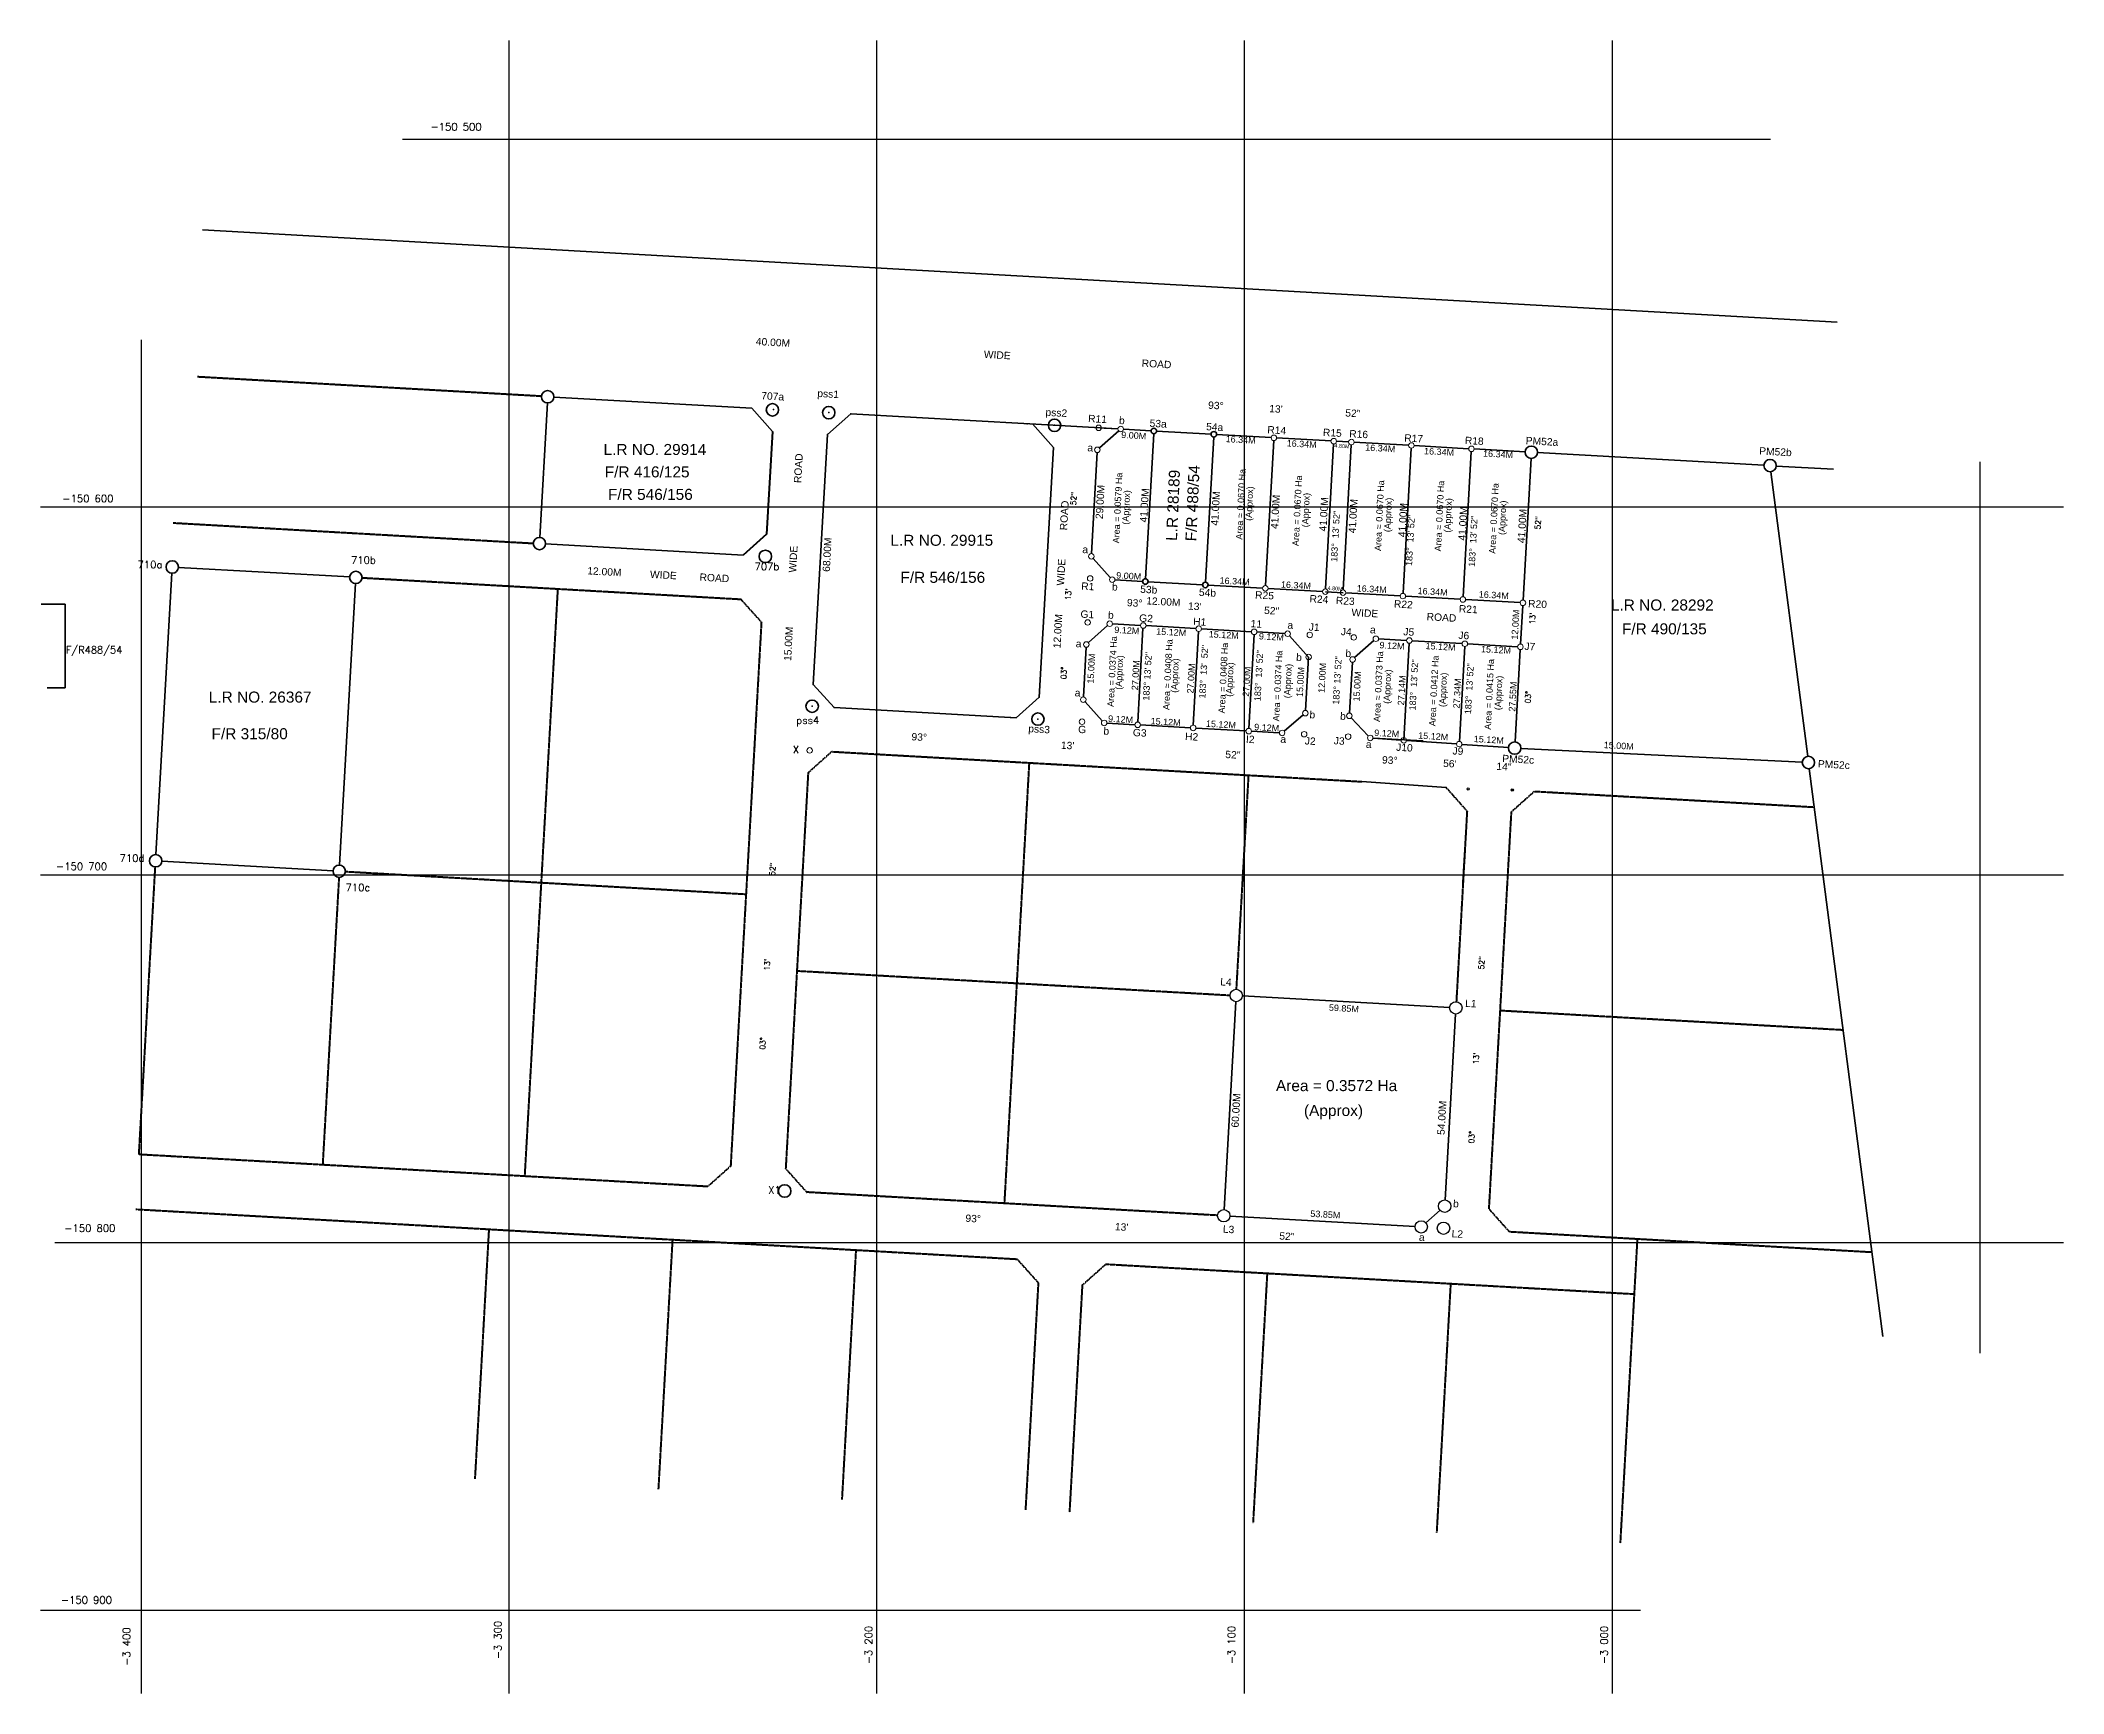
# Model space of a CAD drawing. Header units: metres. Extents: x 2472 to 15790, y -109082 to -107281.
# Drawn here: x 14414 to 15790, y -108405 to -107281 of the extents above.
import ezdxf
from ezdxf.enums import TextEntityAlignment as Align

# ---------------------------------------------------------------- set-up
doc = ezdxf.new("R2010")
doc.units = ezdxf.units.M
doc.linetypes.add('DASHED2', pattern=[0.375, 0.25, -0.125])
for name, color, linetype, lineweight in [('BEACONS', 1, 'Continuous', 20), ('BOUNDARY', 7, 'Continuous', 18), ('cadastral boundary', 7, 'Continuous', 40), ('grids', 4, 'Continuous', 25), ('TEXT', 7, 'Continuous', 18)]:
    doc.layers.add(name, color=color, linetype=linetype, lineweight=lineweight)
for name, color, linetype in [('GRID2', 170, 'Continuous'), ('Layer1', 7, 'Continuous'), ('V-NODE', 1, 'Continuous')]:
    doc.layers.add(name, color=color, linetype=linetype)
doc.styles.add('DynamicDimensions', font='arial.ttf')
doc.styles.add('ROMANT', font='ROMANT')
doc.styles.get("Standard").update_dxf_attribs({"font": 'simplex.shx'})

# ---------------------------------------------------------------- blocks, each defined once
blk = doc.blocks.new('*U59', base_point=(-31536.04, -150656.48))
at = {"layer": 'cadastral boundary', "color": 0, "linetype": 'ByBlock', "lineweight": -2}
blk.add_line((-31536.04, -150656.48), (-31536.04, -150656.48), dxfattribs=at)
blk.add_circle((-31536.04, -150656.48), 0.75, dxfattribs=at)

msp = doc.modelspace()

# ---------------------------------------------------------------- linework, layer by layer
for p in [(14912.9, -107531.9), (14950.4, -107534.1), (14965.3, -107534.9), (14949.5, -107549), (15085.2, -107541.7), (15103.9, -107542.7, -0.2), (14939.9, -107718.8), (15093.5, -107727.4), (14939.1, -107733.7), (14954.1, -107734.6), (15073.9, -107741.3), (15092.6, -107742.4, -0.2), (15092.6, -107742.4, -0.2)]:
    msp.add_point(p)
at = {"layer": 'BEACONS'}
msp.add_point((14901.7, -107731.6), dxfattribs=at)
msp.add_point((14901.7, -107731.6), dxfattribs=at)
at = {"layer": 'BOUNDARY', "color": 7, "linetype": 'Continuous', "lineweight": 35}
for p, q in [((14759.1, -107527.5, -0.4), (14753.9, -107618.9, -2.8)), ((14763.5, -107523.5, -0.2), (14898, -107531.1)), ((14898, -107531.1), (14912.1, -107546.9)), ((14912.1, -107546.9), (14908.1, -107616.8)), ((15087.1, -107541.7, -0.3), (15147, -107545.2, -0.1)), ((15134.4, -107558.1, -0.3), (15147.5, -107546.5, -0.2)), ((15165.7, -107647, 0.1), (15171.3, -107548.4, 0)), ((15214.1, -107549, -0.2), (15251.1, -107551, -0.2)), ((15129.1, -107629.9, -0.2), (15132.9, -107561.2, -0.2)), ((15212.1, -107550.7, -0.2), (15206.5, -107649.3, -0.2)), ((15252.9, -107553, -0.2), (15247.3, -107651.6, -0.2)), ((15254.8, -107551.2, -0.2), (15291.9, -107553.3, -0.2)), ((15293.6, -107555.3, -0.2), (15288.1, -107653.9, -0.2)), ((15305.6, -107556, -0.1), (15300.1, -107654.6, -0.1)), ((15346.4, -107558.3, -0.1), (15340.8, -107656.9, -0.1)), ((15387.2, -107560.6, -0.1), (15381.6, -107659.2, -0.1)), ((15586.1, -107569.9, 0.1), (15432.2, -107561.2, -0.1)), ((15427.8, -107565.2, -0.1), (15422.4, -107661.5, -0.1)), ((15615.9, -107767.8, -0.4), (15590.8, -107574.3, 0.1)), ((15633.4, -107572.6, 0.2), (15594.5, -107570.4, 0.1)), ((14757.9, -107623.3, -2.8), (14892.3, -107630.9)), ((14493, -107834.5), (14503.8, -107643.2)), ((14508.3, -107639.3), (14624.7, -107645.8)), ((15130.2, -107633.2, -0.2), (15141.8, -107646.2, -0.1)), ((14628.6, -107650.3), (14617.8, -107841.5)), ((15163.8, -107648.8, 0.1), (15144.9, -107647.7, 0.2)), ((15204.5, -107651.1, -0.1), (15167.5, -107649, 0.1)), ((15245.3, -107653.4, -0.4), (15208.3, -107651.3, -0.2)), ((15286.1, -107655.7, -0.6), (15249.1, -107653.6, -0.4)), ((15338.9, -107658.6, -1), (15301.8, -107656.6, -0.7)), ((15379.6, -107660.9, -1.2), (15342.6, -107658.9, -1)), ((15420.4, -107663.2, -1.5), (15383.4, -107661.2, -1.2)), ((15422.2, -107665.2, -0.1), (15420.7, -107691.4, -0.1)), ((15162.3, -107678.7, 0.1), (15143.3, -107677.7, 0.2)), ((15200, -107680.9, -0.1), (15166, -107678.9, 0.1)), ((15201.8, -107682.8, -0.1), (15198.2, -107746.6, 0)), ((15237.8, -107683, -0.4), (15203.8, -107681.1, -0.1)), ((15239.5, -107685, -0.1), (15236, -107748.7, 0)), ((15260.5, -107684.3, -0.5), (15241.5, -107683.2, -0.4)), ((15263.7, -107685.8, -0.4), (15276.6, -107700.2, -0.5)), ((15276.6, -107700.2, -0.1), (15274.5, -107736.5, 0)), ((15307.9, -107700.6, -0.6), (15320.9, -107689, -0.8)), ((15343.2, -107688.9, -1), (15324.2, -107687.9, -0.9)), ((15345, -107690.9, -0.1), (15341.3, -107756.8, 0)), ((15381, -107691.1, -1.2), (15347, -107689.2, -1)), ((15382.7, -107693, -0.1), (15379.1, -107757.6, 0)), ((15418.7, -107693.2, -1.5), (15384.7, -107691.3, -1.3)), ((15420.5, -107695.2, -0.1), (15417, -107757.9, 0)), ((15306.4, -107703.8, -0.1), (15304.5, -107738.3, 0)), ((15339.4, -107756.7, -0.4), (15320.4, -107755.3, -0.4)), ((15377.1, -107759.3, -0.2), (15343.2, -107756.9, -0.3)), ((15412.5, -107761.8, 0), (15380.9, -107759.6, -0.2)), ((15420.9, -107762.3, 0), (15612.2, -107771.7, -0.4)), ((15666.9, -108162.1, -1.4), (15616.9, -107776.1, -0.4)), ((15370.1, -107788.9, -0.2), (15312.9, -107784.9, -0.5)), ((15384.3, -107804.9, 16.4), (15381.5, -107853.5, 16.4)), ((14497, -107838.9), (14613.4, -107845.5)), ((15219.1, -108075.8, -2.2), (15227.1, -107934.5, -1.2)), ((15231.6, -107930.5, -1.1), (15372.5, -107938.5, 0.1)), ((15376.5, -107942.9, 0.1), (15369.4, -108069.3, 0.2)), ((15349, -108087.4), (15223.1, -108080.3)), ((15356.3, -108084.8, 0.2), (15366, -108076.3, 0.2))]:
    msp.add_line(p, q, dxfattribs=at).dxf.unprotected_set("ltscale", 0)
for points in [[(14524.6, -107409.9), (15635.9, -107472.6)], [(15103.1, -107557.7), (15093.5, -107727.4), (15077.7, -107741.5), (14954.1, -107734.6), (14939.9, -107718.8), (14949.5, -107549), (14965.3, -107534.9), (15087.1, -107541.8)], [(15089, -107541.8), (15103.1, -107557.7)], [(15137.6, -107544.6), (15147, -107545.2)], [(15150.7, -107545.4), (15169.5, -107546.4)], [(15171.3, -107548.4), (15165.7, -107647)], [(15173.3, -107546.6), (15210.3, -107548.7)], [(15214.1, -107548.9), (15251.1, -107551)], [(15206.5, -107649.3), (15212.1, -107550.7)], [(15254.8, -107551.2), (15291.9, -107553.3)], [(15295.6, -107553.5), (15303.8, -107554)], [(15307.3, -107554.2), (15344.6, -107556.3)], [(15348.4, -107556.5), (15385.4, -107558.6)], [(15389.1, -107558.8), (15423.8, -107560.8)], [(15167.5, -107649), (15204.5, -107651.1)], [(14414.9, -107664.3), (14431.2, -107664.3), (14431.2, -107721.1), (14419, -107721.1)]]:
    msp.add_lwpolyline(points, dxfattribs=at).dxf.unprotected_set("ltscale", 0)
for points, elevation in [([(15288, -107655.8), (15300, -107656.5)], -0.1), ([(15126.9, -107690.4), (15140, -107678.8)], -0.2), ([(15143.3, -107677.7), (15162.3, -107678.7)], -0.2), ([(15164, -107680.7), (15160.5, -107744.4)], -0.2), ([(15123.5, -107727.3), (15125.4, -107693.6)], -0.2), ([(15136.3, -107743.6), (15124.7, -107730.6)], -0.2), ([(15260, -107750.6), (15273, -107739.6)], -0.1), ([(15317.2, -107753.8), (15305.6, -107741.6)], -0.5), ([(15158.5, -107746.2), (15139.4, -107745.1)], 0), ([(15196.2, -107748.3), (15162.2, -107746.4)], 0), ([(15234, -107750.4), (15200, -107748.5)], 0), ([(15256.7, -107751.7), (15237.7, -107750.7)], 0), ([(15354.4, -107757.2), (15320.4, -107755.3)], 0)]:
    msp.add_lwpolyline(points, dxfattribs=dict(at, elevation=elevation)).dxf.unprotected_set("ltscale", 0)
for centre in [(14759.3, -107523.3, -0.3), (14912.1, -107532.2), (14950.4, -107534.1, -0.4), (15103.9, -107542.7, -0.2), (14753.7, -107623.1, -2.9), (14907.3, -107631.8), (14504.1, -107639), (14628.9, -107646.1), (14939.1, -107733.7), (15092.6, -107742.4, -0.2), (14492.8, -107838.7), (14617.6, -107845.8), (14920.4, -108063.2, -6.7)]:
    msp.add_circle(centre, 4.21, dxfattribs=at).dxf.unprotected_set("ltscale", 0)
at = {"layer": 'GRID2'}
for points in [[(14733.1, -108404.8), (14733.1, -107281.1)], [(14983.1, -108404.8), (14983.1, -107281.1)], [(15233.1, -108404.8), (15233.1, -107281.1)], [(15483.1, -108404.8), (15483.1, -107281.1)], [(14660.7, -107348.2), (15590.7, -107348.2)], [(14483.1, -108404.8), (14483.1, -107484.5)], [(15733.1, -108173.4), (15733.1, -107567.6)], [(14414.5, -107598.2), (15789.8, -107598.2)], [(14414.5, -107848.2), (15789.8, -107848.2)], [(14424.3, -108098.2), (15789.8, -108098.2)], [(14414.5, -108348.2), (15502.3, -108348.2)]]:
    msp.add_lwpolyline(points, dxfattribs=at)
at = {"layer": 'grids'}
for centre in [(15385.1, -107789.9, 16.4), (15415.1, -107790.6, 0)]:
    msp.add_circle(centre, 0.75, dxfattribs=at)
msp.add_point((15415.1, -107790.6, 5.8), dxfattribs=at)
msp.add_point((15415.1, -107790.6, 5.8), dxfattribs=at)
at = {"layer": 'Layer1', "linetype": 'DASHED2', "lineweight": 40}
for p, q in [((14755.1, -107523, -0.2), (14521.1, -107509.8, 0)), ((14504.8, -107609, -7.2), (14749.5, -107622.9, -3)), ((14633.1, -107646.3), (14890.6, -107660.9)), ((14766.1, -107653.8), (14743.6, -108053.2)), ((14904.8, -107676.7), (14890.6, -107660.9)), ((14883.9, -108046.1), (14904.8, -107676.7)), ((14936.6, -107778.7, -0.4), (14952.4, -107764.5, 0)), ((14952.4, -107764.5, -2.6), (15312.9, -107784.9, 3.7)), ((14921.3, -108048.2, -6.7), (14936.6, -107778.7, -0.4)), ((15086.6, -107772.1, 0), (15069.7, -108071.6, -4.7)), ((15227.6, -107926.1, -1.1), (15235.9, -107780.5, 0)), ((15384.3, -107804.9, 16.4), (15370.1, -107788.9, -0.2)), ((15385.2, -107788.9, 0), (15385.2, -107788.9, 15)), ((15414.3, -107805.6, 0), (15430.1, -107791.5, 5.8)), ((15430.1, -107791.5, 5.8), (15620.3, -107802.2, 9.1)), ((15384.3, -107804.9, 0), (15377, -107934.5, 0.1)), ((15414.3, -107805.6, 0), (15399.1, -108075.2, 0.2)), ((14481.5, -108038.4), (14492.6, -107842.9)), ((14617.4, -107850), (14606.3, -108045.4)), ((14621.8, -107846), (14894.3, -107861.4)), ((14928.9, -107913.5, -3.5), (15223.2, -107930.1, -1.2)), ((15406.7, -107940.4, 0.3), (15639.9, -107953.6, 2.2)), ((14868.1, -108060.2), (14481.5, -108038.4)), ((14883.9, -108046.1), (14868.1, -108060.2)), ((14921.3, -108048.2, -6.7), (14935.4, -108064, 0)), ((15214.7, -108079.8), (14935.4, -108064)), ((15078.6, -108109.7), (14479.4, -108075.8)), ((15413.2, -108091), (15399.1, -108075.2, 0.2)), ((14719.3, -108089.4, -0.1), (14709.8, -108258.8)), ((14844.1, -108096.4, -0.1), (14834.5, -108265.8)), ((15659.5, -108104.9), (15413.2, -108091)), ((15500, -108095.9, -0.1), (15488.4, -108302.6)), ((14968.8, -108103.5, -0.1), (14959.3, -108272.8)), ((15078.6, -108109.7, 0), (15092.8, -108125.5, -0.1)), ((15122.7, -108127.2), (15138.6, -108113.1, 0)), ((15497.9, -108133.4), (15138.6, -108113.1)), ((15092.8, -108125.5, -0.1), (15084.1, -108279.9)), ((15122.7, -108127.2, -0.1), (15114, -108281.5)), ((15248.4, -108119.3, -0.1), (15238.8, -108288.6)), ((15373.1, -108126.3, -0.1), (15363.6, -108295.6))]:
    msp.add_line(p, q, dxfattribs=at)
at = {"layer": 'Layer1', "lineweight": 40}
for p, q in [((14912.1, -107546.9), (14908.1, -107616.8)), ((14908.1, -107616.8), (14892.3, -107630.9))]:
    msp.add_line(p, q, dxfattribs=at)
msp.add_point((14900, -107761.6), dxfattribs=at)
at = {"layer": 'V-NODE', "color": 1, "linetype": 'Continuous', "lineweight": 30}
for p, q in [((15126.9, -107690.4, -0.2), (15140, -107678.8, -0.2)), ((15124.7, -107730.6, -0.7), (15136.3, -107743.6, -0.2))]:
    msp.add_line(p, q, dxfattribs=at)
at = {"layer": 'V-NODE', "color": 7, "linetype": 'Continuous', "lineweight": 35}
for centre in [(15428, -107561, -0.1), (15590.3, -107570.1, 0.1), (15416.7, -107762.1, 0), (15616.4, -107771.9, -0.4)]:
    msp.add_circle(centre, 4.21, dxfattribs=at)
at = {"layer": 'V-NODE', "color": 1, "linetype": 'Continuous', "lineweight": 30}
for centre in [(15227.4, -107930.3, -1.1), (15376.7, -107938.7, 0.1), (15369.1, -108073.5, 0.2), (15218.9, -108080, -2.2), (15353.2, -108087.6), (15368.3, -108088.5)]:
    msp.add_circle(centre, 4.21, dxfattribs=at)

# ---------------------------------------------------------------- block references
at = {"layer": 'BEACONS', "xscale": 2.5, "yscale": 2.5, "zscale": 2.5}
for p in [(15133.9, -107544.4, -0.2), (15148.9, -107545.2, -0.2), (15253, -107551.2, -0.2), (15133, -107559.4, -0.3), (15293.7, -107553.5, -0.2), (15305.7, -107554.1, -0.1), (15346.5, -107556.4, -0.1), (15387.3, -107558.7, -0.1), (15128.9, -107631.8, -0.2), (15128.1, -107646.8, 0.3), (15143.1, -107647.6, -0.1), (15247.2, -107653.5, -0.1), (15288, -107655.8, -0.1), (15300, -107656.5, -0.7), (15340.7, -107658.8, -0.1), (15381.5, -107661.1, -0.1), (15422.3, -107663.4, -1.5), (15126.4, -107676.7, -0.2), (15141.4, -107677.6, 0.2), (15164.2, -107678.8, -0.1), (15201.9, -107681, -0.1), (15239.6, -107683.1, -0.1), (15262.4, -107684.4, -0.5), (15277.4, -107685.2, -0.6), (15307.3, -107686.9, -0.8), (15322.3, -107687.8, -0.9), (15345.1, -107689, -0.1), (15125.5, -107691.7, -0.2), (15276.6, -107700.2, -0.1), (15306.5, -107701.9, -0.6), (15382.8, -107691.2, -0.1), (15420.6, -107693.3, -1.5), (15123.4, -107729.2, -0.8), (15122.6, -107744.2, -0.2), (15274.4, -107738.4, 0), (15304.3, -107740.2, 0), (15137.6, -107745, 0), (15160.4, -107746.3, -0.2), (15198.1, -107748.4, 0), (15235.9, -107750.6, 0), (15258.6, -107751.8, 0), (15273.6, -107752.7, 0), (15303.5, -107754.3, 0), (15318.5, -107755.2, 0), (15341.3, -107756.8, 0), (14937.4, -107763.7), (15379, -107759.4, 0)]:
    msp.add_blockref('*U59', p, dxfattribs=at)
at = {"layer": 'BOUNDARY', "color": 7, "linetype": 'Continuous', "lineweight": 35, "xscale": 2.5, "yscale": 2.5, "zscale": 2.5}
for p in [(15171.4, -107546.6), (15212.2, -107548.8), (15165.6, -107648.9, 0.1), (15206.4, -107651.2)]:
    msp.add_blockref('*U59', p, dxfattribs=at).dxf.unprotected_set("ltscale", 0)

# ---------------------------------------------------------------- texts
at = {"style": 'ROMANT'}
for p in [(15115.4, -107651.8), (15431, -107668.2), (14910.7, -107903.6), (15392.7, -107967.3)]:
    msp.add_text('03°                13\'                    52"', height=3.75, rotation=86.769, dxfattribs=at).set_placement(p, align=Align.CENTER)
at = {"layer": 'BOUNDARY', "color": 7, "linetype": 'Continuous', "lineweight": 35, "style": 'DynamicDimensions'}
e = msp.add_text('53b', height=5, rotation=356.7692, dxfattribs=at)
e.set_placement((15162, -107656.5, 0.6))
e.dxf.unprotected_set("ltscale", 0)
at = {"layer": 'GRID2', "style": 'ROMANT'}
for s, p in [('-150 500', (14679.7, -107342.3)), ('-150 600', (14429.4, -107595)), ('-150 700', (14425.1, -107845)), ('-150 800', (14430.7, -108091)), ('-150 900', (14428.4, -108343.7))]:
    msp.add_text(s, height=5, dxfattribs=at).set_placement(p)
for s, p in [('-3 400', (14475.5, -108372.9)), ('-3 300', (14728, -108368.4)), ('-3 200', (14980, -108371.8)), ('-3 100', (15226.7, -108371.8)), ('-3 000', (15480, -108371.8))]:
    msp.add_text(s, height=5, rotation=90, dxfattribs=at).set_placement(p, align=Align.CENTER)
at = {"layer": 'Layer1'}
for s, p in [('710b', (14625.6, -107636.8)), ('710a', (14480.5, -107639.9)), ('707b', (14899.9, -107641.2)), ('pss4', (14928.3, -107745.7)), ('X', (14926, -107765.5)), ('710d', (14468.3, -107839.4)), ('710c', (14621.9, -107859.4)), ('X1', (14909.2, -108065))]:
    msp.add_text(s, height=5, dxfattribs=at).set_placement(p)
at = {"layer": 'TEXT', "color": 7, "linetype": 'Continuous', "lineweight": 40, "style": 'DynamicDimensions'}
for s, height, rotation, p in [('40.00M                                                                    WIDE                                              ROAD', 5, 356.7692, (14900.7, -107488.1)), ('707a', 5, 356.7692, (14904.4, -107525)), ('pss1', 5, 356.7692, (14942.5, -107523.4)), ('pss2', 5, 356.7692, (15097.6, -107536.2)), ('R11', 5, 356.7692, (15126.6, -107540.5, 0.3)), ('  93°                13\'                      52"', 5, 356.7692, (15204.3, -107531.2)), ('b', 5, 356.7692, (15147.6, -107541.8, 0)), ('9.00M', 4.38, 356.7692, (15149.1, -107551.3, 1.8)), ('53a', 5, 356.7692, (15168.4, -107543.7, 0.6)), ('54a', 5, 356.7692, (15206.8, -107546, 0.6)), ('16.34M', 4.38, 356.7692, (15220.1, -107554.1, 0.2)), ('R14', 5, 356.7692, (15248.4, -107548.1, 0.4)), ('R15', 5, 356.7692, (15286.2, -107549.9, 0.4)), ('R16', 5, 356.7692, (15304.1, -107550.8, 0.4)), ('R17', 5, 356.7692, (15341.5, -107553.7, 0.4)), ('15.00M                   WIDE                      ROAD', 5, 86.769, (14924.8, -107703)), ('a', 5, 356.7692, (15126.1, -107560.3, 0)), ('16.34M', 4.38, 356.7692, (15261.6, -107557, 0.3)), ('4.80M', 2.62, 356.7692, (15294.2, -107557.8, 0.1)), ('16.34M', 4.38, 356.7692, (15315, -107559.9, 0.2)), ('16.34M', 4.38, 356.7692, (15355, -107562.3, 0.2)), ('R18', 5, 356.7692, (15382.7, -107555.4, 0.4)), ('16.34M', 4.38, 356.7692, (15395.1, -107563.9, 0.2)), ('PM52a', 5, 356.7692, (15424.1, -107555.5, 0.4)), ('PM52b', 5, 356.7692, (15582.8, -107562.5, 0.4)), ('Area = 0.0579 Ha', 4.375, 87.3206, (15147.8, -107623, 0.6)), ('L.R 28189', 7.5, 87.5094, (15187.1, -107621.4, -2.9)), ('F/R 488/54', 7.5, 87.5094, (15200.3, -107621.7, -2.9)), ('Area = 0.0670 Ha', 4.375, 87.3206, (15231.5, -107620.5, 0.4)), ('Area = 0.0670 Ha', 4.375, 87.3206, (15269.9, -107624.9, 0.4)), ('29.00M', 5, 86.769, (15136.7, -107606.6)), ('   (Approx)', 4.375, 87.3206, (15154, -107615.4, 0.6)), ('41.00M', 5, 86.769, (15166.8, -107608.9, -0.3)), ('41.00M', 5, 86.769, (15215.1, -107611, -0.5)), ('   (Approx)', 4.375, 87.3206, (15237.7, -107612.8, 0.4)), ('41.00M', 5, 86.769, (15255.8, -107613.3, -0.5)), ('   (Approx)', 4.375, 87.3206, (15276.1, -107617.2, 0.4)), ('Area = 0.0670 Ha', 4.375, 87.3206, (15325.8, -107628.2, -0.2)), ('Area = 0.0670 Ha', 4.375, 87.3206, (15366.6, -107628.5, 0.5)), ('Area = 0.0670 Ha', 4.375, 87.3206, (15403.6, -107630.1, 0.5)), ('12.00M          WIDE          ROAD', 5, 86.769, (15107.9, -107694.4)), ('41.00M', 5, 86.769, (15288.7, -107615, -0.3)), ('183°  13\' 52"', 4.375, 86.7689, (15296, -107635.6, -0.1)), ('41.00M', 5, 86.769, (15308.6, -107616.2, -0.5)), ('   (Approx)', 4.375, 87.3206, (15332, -107620.5, 0.4)), ('41.00M', 5, 86.769, (15342.5, -107618.9, -0.5)), ('183°  13\' 52"', 4.375, 86.7689, (15346.9, -107638.4, -0.9)), ('   (Approx)', 4.375, 87.3206, (15372.8, -107620.8, 0.4)), ('41.00M', 5, 86.769, (15383.3, -107621.2, -0.5)), ('183°  13\' 52"', 4.375, 86.7689, (15389.6, -107639, -0.1)), ('   (Approx)', 4.375, 87.3206, (15409.8, -107622.4, 0.4)), ('41.00M', 5, 86.769, (15423.6, -107622.9, -0.3)), ('68.00M', 5, 86.7689, (14951.1, -107642.4)), ('a', 5, 356.7692, (15122.7, -107629.5, 0.2)), ('12.00M          WIDE        ROAD', 5, 356.7692, (14786.1, -107644)), ('9.00M', 4.38, 356.7692, (15145.7, -107646.8, 1.9)), ('16.34M', 4.38, 356.7692, (15216, -107650.3, 1.7)), ('R1', 5, 356.7692, (15121.9, -107654.4, 0.9)), ('b', 5, 356.7692, (15142.8, -107654.9, 0.2)), ('12.00M                                                            WIDE                 ROAD', 5, 356.7692, (15166.1, -107664.4)), ('54b', 5, 356.7692, (15201.9, -107658.6, 0.4)), ('R25', 5, 356.7692, (15240.1, -107660.4, 0.4)), ('16.34M', 4.38, 356.7692, (15257.7, -107653, 1.7)), ('R24', 5, 356.7692, (15277.1, -107663, 0.4)), ('4.80M', 2.62, 356.7692, (15289.5, -107654.6, 0.1)), ('R23', 5, 356.7692, (15295, -107664.2, -0.1)), ('16.34M', 4.38, 356.7692, (15309.2, -107655.6, 1.7)), ('16.34M', 4.38, 356.7692, (15350.6, -107657.4, 1.7)), ('16.34M', 4.38, 356.7692, (15392.2, -107659.7, 0.3)), ('G1', 5, 356.7692, (15121.4, -107673.4)), ('b', 5, 356.7692, (15140.1, -107674.1)), ('  93°                13\'                      52"', 5, 356.7692, (15149.1, -107665.4)), ('G2', 5, 356.7692, (15161.3, -107676.1)), ('H1', 5, 356.7692, (15198, -107678.5)), ('R22', 5, 356.7692, (15334.5, -107666.5, 0.5)), ('R21', 5, 356.7692, (15378.6, -107669.8, 0.5)), ('12.00M', 4.38, 86.7689, (15418.8, -107688.5, 0.1)), ('R20', 5, 356.7692, (15425.7, -107666.3, -0.9)), ('Area = 0.0374 Ha', 4.375, 87.3206, (15144.1, -107734.2)), ('9.12M', 4.38, 356.7692, (15144.4, -107683.8)), ('15.12M', 4.38, 356.7692, (15172.9, -107684.9, 0.3)), ('15.12M', 4.38, 356.7692, (15208.6, -107686.8, 0.2)), ('11', 5, 356.7692, (15237.1, -107679.9)), ('9.12M', 4.38, 356.7692, (15242.7, -107688.2, 0.3)), ('a', 5, 356.7692, (15262.1, -107680.9)), ('J1', 5, 356.7692, (15276.6, -107682.2)), ('J4', 5, 356.7692, (15298.4, -107685.3, -0.2)), ('a', 5, 356.7692, (15318.2, -107684)), ('J5', 5, 356.7692, (15340.9, -107685.4, 0.5)), ('J6', 5, 356.7692, (15378.3, -107687.8, 0.5)), ('a', 5, 356.7692, (15118.2, -107693.5)), ('15.00M', 4.38, 86.7689, (15130.4, -107718.4)), ('   (Approx)', 4.375, 87.3206, (15149.3, -107727.6)), ('183° 13\' 52"', 4.375, 86.7689, (15168.2, -107729.9)), ('Area = 0.0408 Ha', 4.375, 87.3206, (15181.9, -107736.3, 0)), ('   (Approx)', 4.375, 87.3206, (15187.1, -107729.7, 0)), ('183°  13\'  52"', 4.375, 86.7689, (15206.4, -107728.5)), ('Area = 0.0408 Ha', 4.375, 87.3206, (15219.6, -107738.6, 0)), ('183°  13\' 52"', 4.375, 86.7689, (15243.9, -107730.3)), ('Area = 0.0374 Ha', 4.375, 87.3206, (15256.6, -107744, 0)), ('b', 5, 356.7692, (15268, -107702.8, -0.8)), ('183° 13\' 52"', 4.375, 86.7689, (15297.3, -107732.7)), ('b', 5, 356.7692, (15301.5, -107700.1, -0.8)), ('Area = 0.0373 Ha', 4.375, 87.3206, (15325.1, -107744.4, 0)), ('9.12M', 4.38, 356.7692, (15324.7, -107694.2, 0.3)), ('15.12M', 4.38, 356.7692, (15356, -107694.8, 0.3)), ('Area = 0.0412 Ha', 4.375, 87.3206, (15362.8, -107747.3, 0)), ('15.12M', 4.38, 356.7692, (15393.7, -107696.9, -1.1)), ('J7', 5, 356.7692, (15423.2, -107695.3, -0.9)), ('27.00M', 4.38, 86.7689, (15160.6, -107722.9)), ('27.00M', 4.38, 86.7689, (15198.3, -107725.1, 0)), ('   (Approx)', 4.375, 87.3206, (15224.4, -107732.4)), ('27.00M', 4.38, 86.7689, (15236.1, -107727.2, 0)), ('   (Approx)', 4.375, 87.3206, (15263.9, -107733.4)), ('15.00M', 4.38, 86.7689, (15272.6, -107727.5, 0.1)), ('12.00M', 4.38, 86.7689, (15287.4, -107724.7)), ('15.00M', 4.38, 86.7689, (15311.2, -107730.5, 0.1)), ('   (Approx)', 4.375, 87.3206, (15331.6, -107737.2, 0.5)), ('27.14M', 4.38, 86.7689, (15341.5, -107733.2, 0)), ('183°  13\' 52"', 4.375, 86.7689, (15349.3, -107736.6, 0)), ('   (Approx)', 4.375, 87.3206, (15369.4, -107739.4, 0.5)), ('27.34M', 4.38, 86.7689, (15379.2, -107735.3, 0)), ('183°  13\' 52"', 4.375, 86.7689, (15387, -107739.2, 0)), ('Area = 0.0415 Ha', 4.375, 87.3206, (15400.5, -107749.7, 0)), ('   (Approx)', 4.375, 87.3206, (15407.1, -107741.5, -0.9)), ('a', 5, 356.7692, (15117.5, -107726.9)), ('27.55M', 4.38, 86.7689, (15417, -107737.4, -1.4)), ('9.12M', 4.38, 356.7692, (15140.2, -107744.2)), ('15.12M', 4.38, 356.7692, (15169.1, -107745.9, 0.3)), ('b', 5, 356.7692, (15277.1, -107741.8)), ('b', 5, 356.7692, (15297.9, -107742.8)), ('93°                                               13\'                                                     52"', 5, 356.7692, (15006.5, -107756.8)), ('pss3', 5, 356.7692, (15085.9, -107751.3)), ('G', 5, 356.7692, (15119.8, -107751.8)), ('b', 5, 356.7692, (15137, -107752.9)), ('G3', 5, 356.7692, (15157, -107753.9)), ('H2', 5, 356.7692, (15192.5, -107756.6)), ('15.12M', 4.38, 356.7692, (15206.7, -107747.6, 0.3)), ('I2', 5, 356.7692, (15233.9, -107758.5)), ('9.12M', 4.38, 356.7692, (15239.5, -107749.9, 0.3)), ('a', 5, 356.7692, (15257.3, -107758.4)), ('J2', 5, 356.7692, (15273.9, -107759.6, 0.6)), ('J3', 5, 356.7692, (15293.6, -107759.5)), ('9.12M', 4.38, 356.7692, (15321.1, -107753.8, 0.3)), ('15.12M', 4.38, 356.7692, (15351, -107755.7, 0.3)), ('15.12M', 4.38, 356.7692, (15388.8, -107758, 0.3)), ('a', 5, 356.7692, (15315.4, -107761.9, 0.9)), ('  93°                56\'              14"', 5, 356.7692, (15322.5, -107772.3)), ('J10', 5, 356.7692, (15336, -107763.9, 0.6)), ('J9', 5, 356.7692, (15374.3, -107766.4, 0.6)), ('PM52c', 5, 356.7692, (15408.1, -107771.6, 0.6)), ('15.00M', 4.38, 356.7692, (15477.1, -107762.1)), ('PM52c', 5, 356.7692, (15622.7, -107775.2, 0.6)), ('L4', 5, 356.7692, (15216.4, -107923.4, -3.4)), ('L1', 5, 356.7692, (15382.9, -107938, -2.3)), ('59.85M', 4.38, 356.7692, (15290.3, -107940.6, 0.3)), ('60.00M', 5, 86.769, (15229, -108020.2, -0.5)), ('54.00M', 5, 86.769, (15369, -108025.2, -0.5)), ('b', 5, 356.7692, (15374.7, -108074.2, 0.8)), ('93°                                               13\'                                                     52"', 5, 356.7692, (15043.2, -108084.1)), ('L3', 5, 356.7692, (15218.2, -108091.5, -2.3)), ('53.85M', 4.38, 356.7692, (15277.7, -108080.7, 0.3)), ('a', 5, 356.7692, (15351.5, -108097, 0.8)), ('L2', 5, 356.7692, (15373.7, -108094.6, 0.8))]:
    msp.add_text(s, height=height, rotation=rotation, dxfattribs=at).set_placement(p)
for s, p in [('L.R NO. 29914', (14797.3, -107562.9, -2.9)), ('F/R 416/125', (14798.1, -107578.1, -2.9)), ('F/R 546/156', (14800.3, -107593.4, -2.9)), ('L.R NO. 29915', (14992.3, -107624.6, -2.9)), ('F/R 546/156', (14999.1, -107649.8, -2.9)), ('L.R NO. 28292', (15482.1, -107668.6, -2.9)), ('F/R 490/135', (15489.6, -107684.8, -2.9)), ('L.R NO. 26367', (14528.9, -107731.2, -2.9)), ('F/R 315/80', (14530.8, -107756.1, -2.9)), ('Area = 0.3572 Ha', (15254.4, -107995.3)), ('   (Approx)', (15264.7, -108012.2))]:
    msp.add_text(s, height=7.5, dxfattribs=at).set_placement(p)
at = {"layer": 'TEXT', "color": 7, "linetype": 'Continuous', "lineweight": 40}
msp.add_text('F/R488/54', height=4.91, dxfattribs=at).set_placement((14431.7, -107697.8))

doc.saveas('drawing.dxf')
